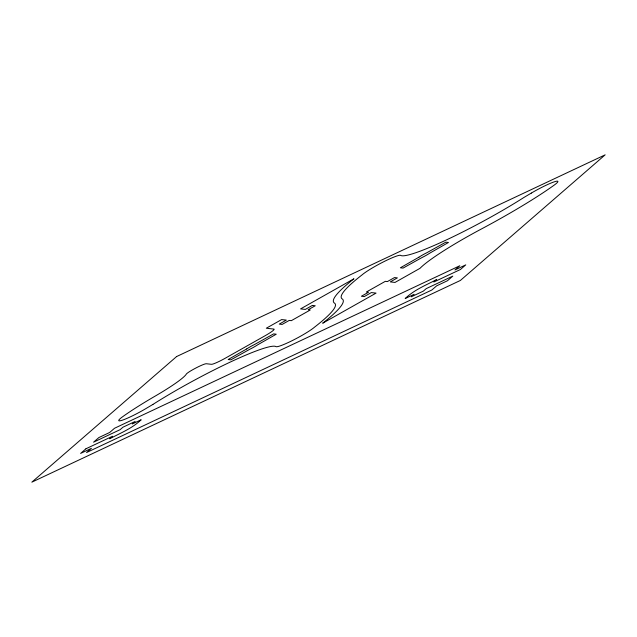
<?xml version="1.0" encoding="UTF-8"?>
<svg xmlns="http://www.w3.org/2000/svg" width="637" height="637" viewBox="0 0 637 637"><rect width="100%" height="100%" fill="white"/><g stroke="black" fill="none" stroke-linecap="round" stroke-linejoin="round"><path stroke-width="0.96" d="M176.616 356.545L31.85 482.161L460.384 280.455L605.15 154.839L176.616 356.545M85.947 448.774L80.604 453.417L91.394 448.344L86.552 452.541L431.822 290.026L436.663 285.83L447.453 280.75L452.788 276.124L426.225 288.625L423.366 291.109L411.239 296.81L414.098 294.334L405.188 298.53C414.185 289.875 425.803 285.257 436.711 279.532L433.845 282.008L460.416 269.507L465.751 264.873L454.961 269.953L459.803 265.748L114.525 428.263L109.683 432.467L98.902 437.539L93.575 442.166L120.138 429.657L122.997 427.18L135.124 421.471L132.265 423.955L141.183 419.759C132.185 428.406 120.56 433.025 109.66 438.758L112.518 436.273L85.947 448.774M246.71 348.933L228.165 359.523L230.841 359.825L249.776 349.275A9.244 1.027 -28.4 0 0 257.722 344.792L276.267 334.202L273.591 333.899L254.657 344.45A9.244 1.027 -28.4 0 0 246.71 348.933M418.915 257.205L400.37 267.795L403.046 268.097L421.981 257.555A9.244 1.027 -28.4 0 0 429.927 253.064L448.472 242.474L445.796 242.171L426.87 252.722A9.244 1.027 -28.4 0 0 418.915 257.205M152.912 404.423L145.347 408.914A22.008 2.452 -28.4 0 1 122.607 420.094A22.008 2.452 -28.4 0 1 122.877 416.558A78.518 8.751 -28.4 0 1 155.078 396.158A52.99 5.908 -28.4 0 0 186.139 374.397A9.189 1.027 -28.4 0 1 192.478 369.858A13.202 1.473 -28.4 0 1 206.356 363.743L211.412 364.308A13.202 1.473 -28.4 0 0 225.299 358.193L265.048 335.771A13.202 1.473 -28.4 0 0 273.878 329.082L266.298 328.222L281.642 319.575L286.355 320.1L279.261 324.106L282.127 324.432L289.222 320.427L291.332 320.666L310.259 309.988L308.149 309.749L315.251 305.752L312.385 305.426L305.282 309.431L300.568 308.897L353.949 278.791A179.881 20.05 -28.4 0 0 334.258 302.957A169.84 18.935 -28.4 0 1 314.567 327.123A22.008 2.452 -28.4 0 1 289.11 342.133A24.954 2.779 -28.4 0 1 275.853 346.552A88.193 9.834 -28.4 0 0 152.912 404.423M531.298 193.091L523.733 197.581A88.193 9.834 -28.4 0 1 400.784 255.445A24.954 2.779 -28.4 0 0 387.527 259.872A22.008 2.452 -28.4 0 0 362.079 274.873A169.84 18.935 -28.4 0 0 342.387 299.04A179.881 20.05 -28.4 0 1 322.696 323.206L376.077 293.1L371.355 292.574L364.26 296.571L361.394 296.253L368.489 292.248L366.386 292.009L385.313 281.331L387.415 281.57L394.518 277.565L397.384 277.891L390.282 281.896L395.004 282.43L420.014 268.32A72.188 8.05 -28.4 0 1 481.357 229.009A104.341 11.633 -28.4 0 0 553.76 185.439A22.008 2.452 -28.4 0 0 554.031 181.911A22.008 2.452 -28.4 0 0 531.298 193.091"/></g></svg>
